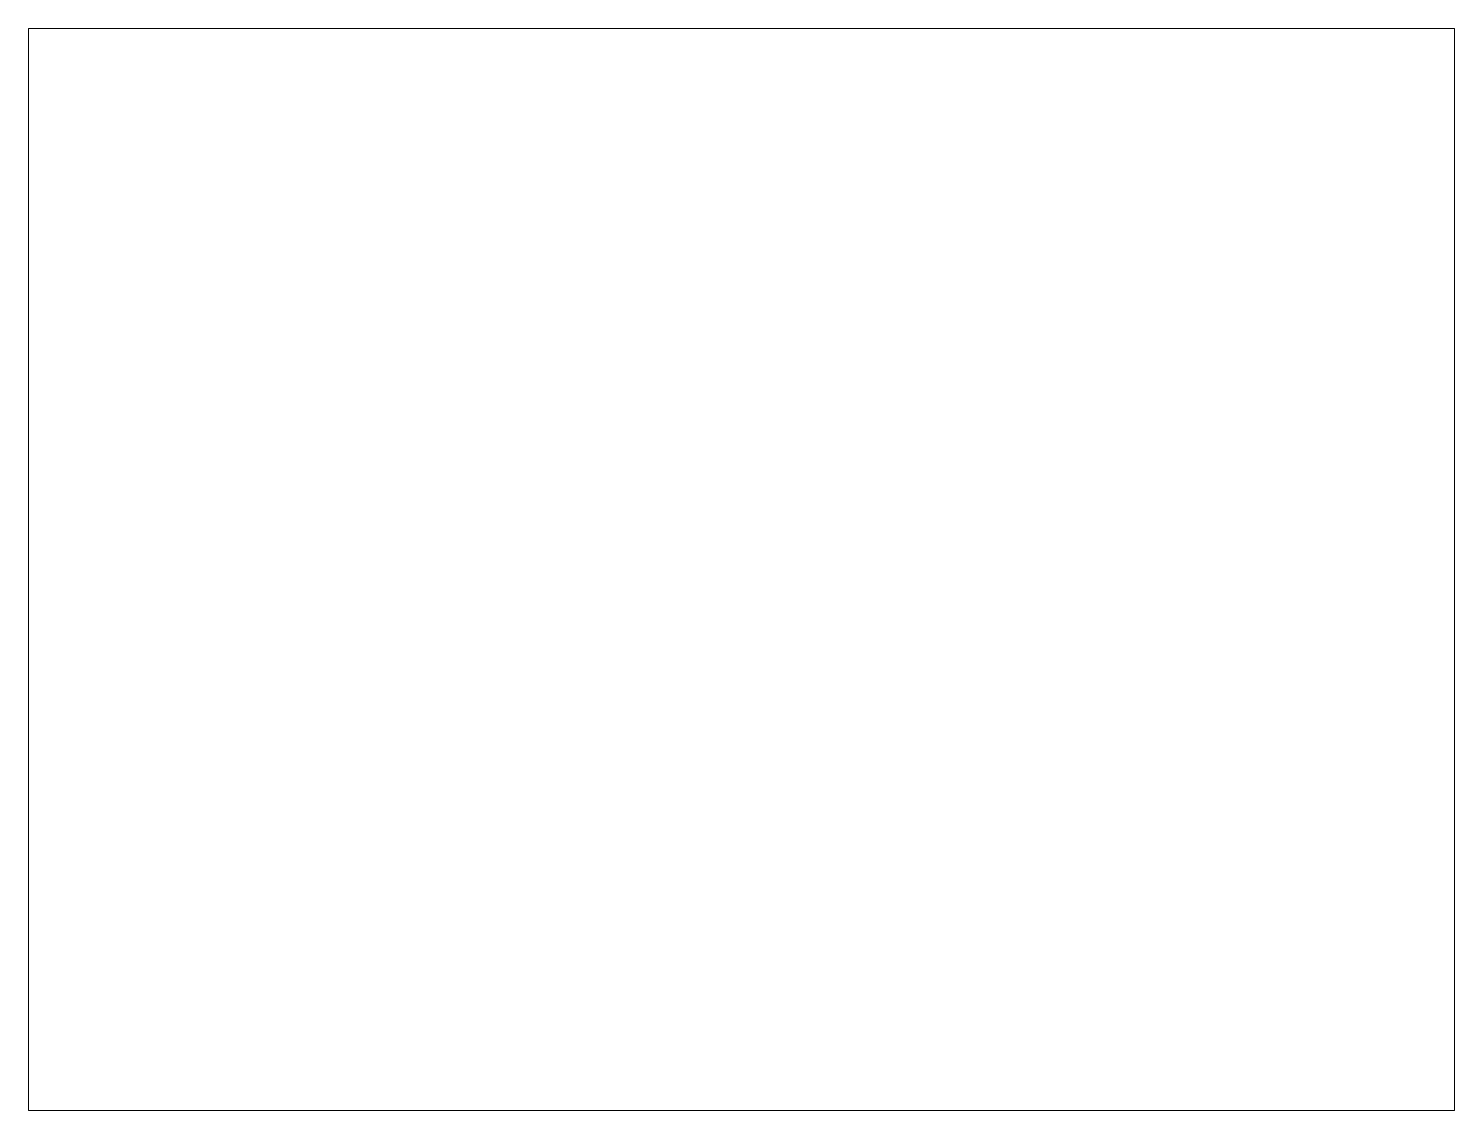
# Paper-space layout 'Layout2' of a CAD drawing. Header units: millimetres. Extents: x 26 to 231, y 20 to 176.
# The model-space entities are those that its viewports show. They can reach past a viewport. Long polylines and large blocks are cut down to what shows.
import ezdxf

# ---------------------------------------------------------------- set-up
doc = ezdxf.new("R2010")
doc.units = ezdxf.units.MM
doc.layers.add('DIM.', color=4, linetype='Continuous', lineweight=25)
doc.layers.add('vitre', color=252, linetype='Continuous', true_color=0x696969)

msp = doc.modelspace()

# ---------------------------------------------------------------- hatches: boundary and pattern name
at = {"layer": 'vitre', "true_color": 0xdbdbdb}
h = msp.add_hatch(color=254, dxfattribs=at)
h.dxf.hatch_style = 1
h.paths.add_polyline_path([(905.585, -921.679), (907.198, -921.679), (907.198, -921.679)])

psp = doc.layouts.new('Layout2')

# ---------------------------------------------------------------- viewports
at = {"layer": 'DIM.', "view_target_point": (1490.431, -227.461)}
psp.add_viewport(center=(128.5, 97.5), size=(205.6, 156), view_center_point=(-607.895, -510.878), view_height=1354.53493, dxfattribs=at)

doc.saveas('drawing.dxf')
